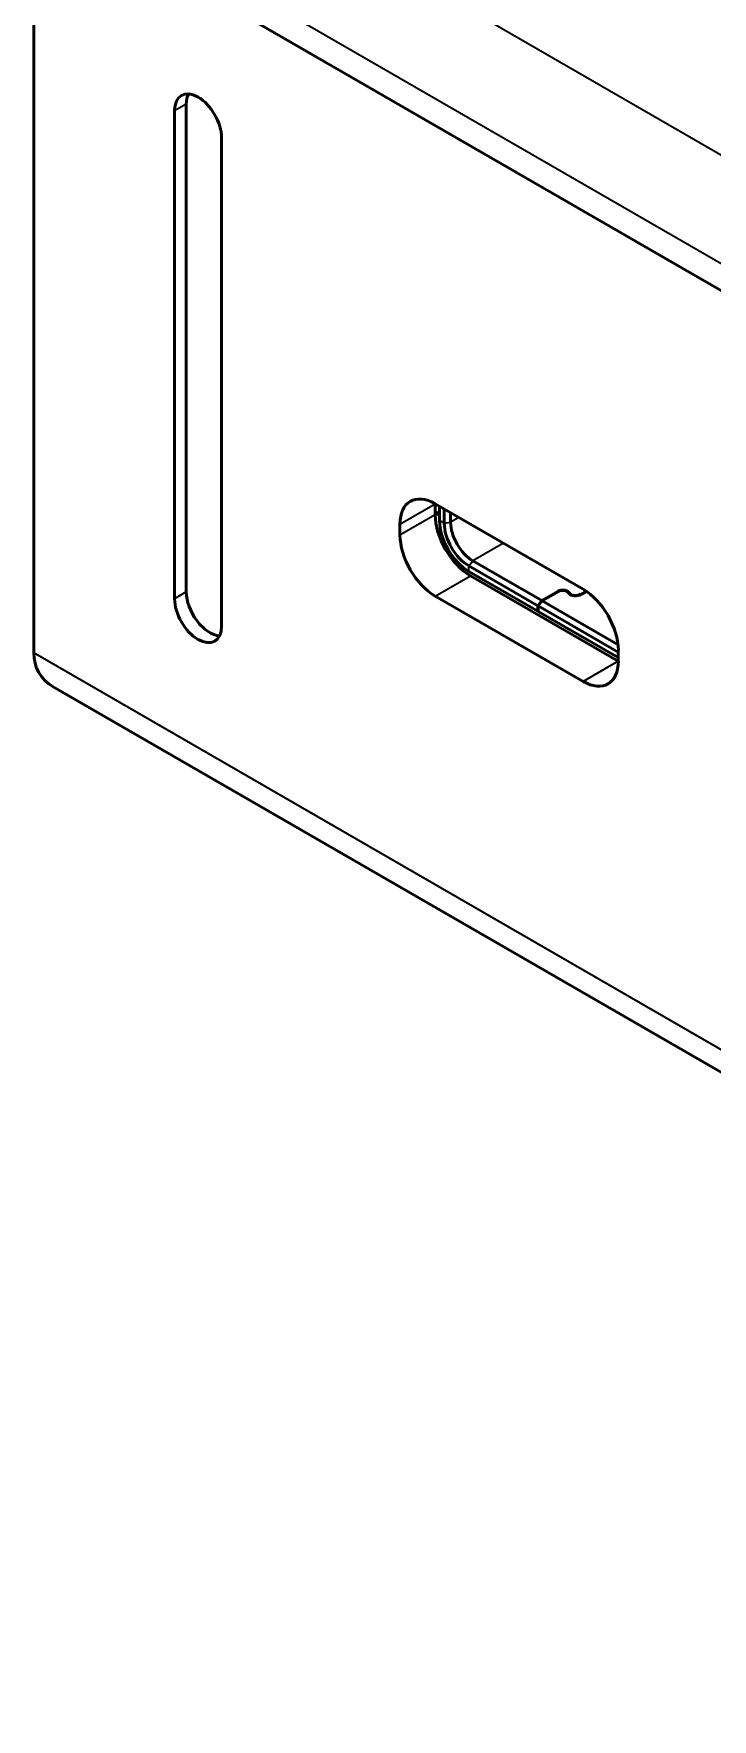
# Model space of a CAD drawing. Header units: inches. Extents: x -24.6 to 49, y -43 to 20.8.
# Drawn here: x 8.8 to 11.22, y 5.04 to 11.04 of the extents above; entities that cross this region are included whole.
import ezdxf

# ---------------------------------------------------------------- set-up
doc = ezdxf.new("R2010")
doc.units = ezdxf.units.IN
doc.header["$MEASUREMENT"] = 0
doc.layers.add('Visible (ANSI)', color=7, linetype='Continuous', lineweight=50)
doc.layers.add('Visible Narrow (ANSI)', color=7, linetype='Continuous', lineweight=35)

msp = doc.modelspace()

# ---------------------------------------------------------------- linework, layer by layer
at = {"layer": 'Visible (ANSI)'}
for p, q in [((8.8046, 11.5368), (15.2057, 7.8411)), ((8.8046, 8.8366), (8.8046, 11.5368)), ((8.8046, 11.5368), (15.2057, 7.8411)), ((9.3057, 9.0294), (9.3057, 10.7653)), ((9.3474, 9.0535), (9.3474, 10.7894)), ((9.4727, 10.6689), (9.4727, 8.933)), ((10.2327, 9.367), (10.7589, 9.0632)), ((10.2327, 9.3284), (10.2327, 9.367)), ((10.2481, 9.3581), (10.2481, 9.3076)), ((10.1074, 9.2561), (10.1074, 9.2946)), ((10.2481, 9.3298), (10.2327, 9.3387)), ((10.2481, 9.3259), (10.2327, 9.3348)), ((10.2648, 9.3484), (10.2648, 9.298)), ((10.2876, 9.3015), (10.2876, 9.3353)), ((10.2626, 9.238), (10.2499, 9.2453)), ((10.5973, 9.0047), (10.3525, 9.1461)), ((10.5973, 8.9854), (10.3525, 9.1268)), ((10.3669, 9.1641), (10.6118, 9.0227)), ((10.8841, 8.8076), (10.358, 9.1114)), ((10.6118, 9.0227), (10.6706, 9.0567)), ((10.6722, 9.0557), (10.6135, 9.0218)), ((10.7088, 9.0481), (10.7048, 9.0527)), ((10.7069, 9.0533), (10.7109, 9.0487)), ((10.7491, 9.0451), (10.7692, 9.0567)), ((10.7708, 9.0557), (10.7508, 9.0441)), ((10.7589, 8.7353), (10.2327, 9.0391)), ((10.6118, 9.0227), (10.5973, 9.0047)), ((10.5973, 9.0047), (10.5973, 8.9854)), ((10.599, 9.0038), (10.6135, 9.0218)), ((10.599, 9.0038), (10.599, 8.9845)), ((10.8841, 8.8391), (10.599, 9.0038)), ((10.6135, 9.0218), (10.883, 8.8661)), ((10.5973, 8.9854), (10.599, 8.9864)), ((10.8841, 8.8199), (10.599, 8.9845)), ((10.8841, 8.8462), (10.8841, 8.8076)), ((8.8738, 8.7167), (15.2343, 5.0444))]:
    msp.add_line(p, q, dxfattribs=at)
for centre, major_axis, ratio, start_param, end_param in [((9.3892, 10.7171), (-0.0591, 0.1023), 0.57735, 3.926991, 7.068583), ((9.4309, 10.7412), (-0.0591, 0.1023), 0.57735, 0.361367, 0.785398), ((10.2327, 9.2223), (-0.0886, 0.1534), 0.57735, 5.497787, 7.068583), ((10.358, 9.2561), (-0.0886, 0.1534), 0.57735, 0.785398, 2.356194), ((10.3525, 9.2474), (0.0738, -0.1279), 0.57735, 3.926991, 5.497787), ((10.3525, 9.2474), (0.062, -0.1074), 0.57735, 3.926991, 5.497787), ((10.3669, 9.2557), (-0.0561, 0.0972), 0.57735, 0.785398, 2.356194), ((10.2327, 9.1837), (0.0886, -0.1534), 0.57735, 3.926991, 5.497787), ((9.4309, 9.0053), (0.0591, -0.1023), 0.57735, 3.926991, 5.921818), ((10.6866, 9.0474), (0.0227, 0), 0.57735, 0.465206, 2.356195), ((10.6866, 9.0474), (-0.0203, 0), 0.57735, 3.606799, 5.497787), ((10.7589, 8.9185), (-0.0886, 0.1534), 0.57735, 3.926991, 5.497787), ((9.3892, 8.9812), (0.0591, -0.1023), 0.57735, 3.926991, 7.068583), ((10.7322, 9.0549), (-0.0263, 0), 0.57735, 0.465206, 2.356195), ((10.7322, 9.0549), (0.0239, 0), 0.57735, 3.606799, 5.497787), ((9.0408, 8.893), (-0.2182, -0.126), 0.717439, 5.890486, 6.675884), ((10.7589, 8.88), (0.0886, -0.1534), 0.57735, 5.497787, 7.068583)]:
    msp.add_ellipse(centre, major_axis=major_axis, ratio=ratio, start_param=start_param, end_param=end_param, dxfattribs=at)
at = {"layer": 'Visible Narrow (ANSI)'}
for p, q in [((15.3035, 8.2668), (9.0408, 11.8826)), ((8.8046, 11.6332), (15.2057, 7.9375)), ((9.3057, 10.7653), (9.3474, 10.7894)), ((10.1074, 9.2946), (10.2327, 9.367)), ((10.2327, 9.3284), (10.1074, 9.2561)), ((10.2648, 9.298), (10.2481, 9.3076)), ((10.2648, 9.298), (10.2876, 9.3015)), ((10.3168, 9.3184), (10.2876, 9.3015)), ((10.4755, 9.2268), (10.3669, 9.1641)), ((10.3525, 9.1461), (10.3669, 9.1641)), ((10.3525, 9.1268), (10.3525, 9.1461)), ((9.3474, 9.0535), (9.3057, 9.0294)), ((10.2327, 9.0391), (10.358, 9.1114)), ((10.6706, 9.0567), (10.6706, 9.0547)), ((10.7069, 9.0533), (10.7069, 9.0502)), ((10.7109, 9.0487), (10.7109, 9.046)), ((10.7491, 9.0451), (10.7491, 9.0432)), ((15.2057, 5.1409), (8.8046, 8.8366)), ((10.8841, 8.8076), (10.7589, 8.7353))]:
    msp.add_line(p, q, dxfattribs=at)

doc.saveas('drawing.dxf')
